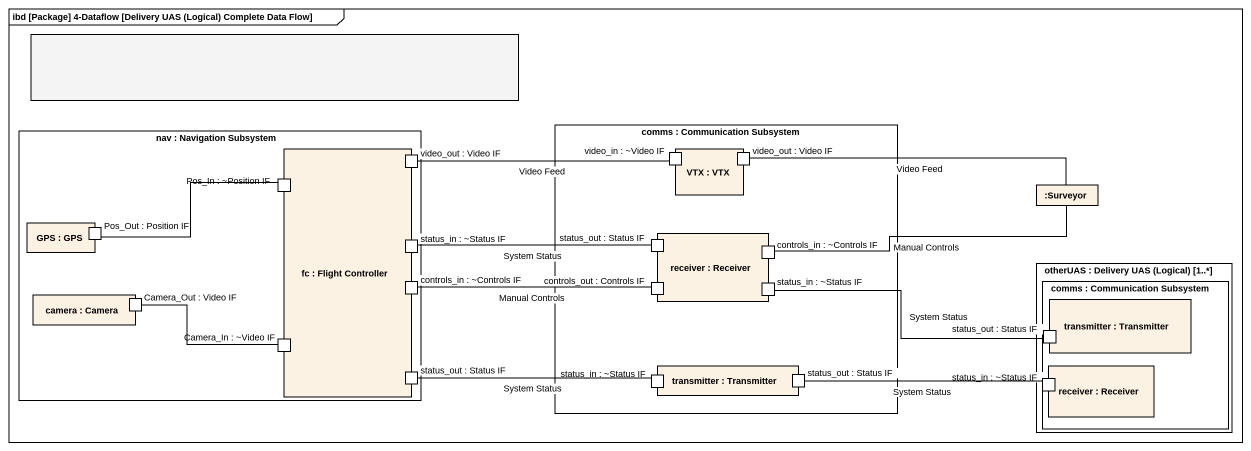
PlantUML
@startuml
mainframe ibd [Package] 4-Dataflow [Delivery UAS (Logical) Complete Data Flow]
rectangle " " as rectangle1 #F4F4F4
rectangle "comms : Communication Subsystem" as comms {
  rectangle "VTX : VTX" as VTX {
    port "video_in : ~Video IF" as video_in_Video_IF
    port "video_out : Video IF" as video_out_Video_IF_2
  }
  rectangle "receiver : Receiver" as receiver {
    port "status_out : Status IF" as status_out_Status_IF
    port "controls_out : Controls IF" as controls_out_Controls_IF
    port "controls_in : ~Controls IF" as controls_in_Controls_IF_2
    port "status_in : ~Status IF" as status_in_Status_IF_2
  }
  rectangle "transmitter : Transmitter" as transmitter_2 {
    port "status_in : ~Status IF" as status_in_Status_IF_3
    port "status_out : Status IF" as status_out_Status_IF_4
  }
}
rectangle "nav : Navigation Subsystem" as nav {
  rectangle "fc : Flight Controller" as fc {
    port "video_out : Video IF" as video_out_Video_IF
    port "Pos_In : ~Position IF" as Pos_In_Position_IF
    port "status_in : ~Status IF" as status_in_Status_IF
    port "controls_in : ~Controls IF" as controls_in_Controls_IF
    port "Camera_In : ~Video IF" as Camera_In_Video_IF
    port "status_out : Status IF" as status_out_Status_IF_3
  }
  rectangle "GPS : GPS" as GPS {
    port "Pos_Out : Position IF" as Pos_Out_Position_IF
  }
  rectangle "camera : Camera" as camera {
    port "Camera_Out : Video IF" as Camera_Out_Video_IF
  }
}
rectangle ":Surveyor" as Surveyor
rectangle "otherUAS : Delivery UAS (Logical) [1..*]" as otherUAS {
  rectangle "comms : Communication Subsystem" as comms_2 {
    rectangle "transmitter : Transmitter" as transmitter {
      port "status_out : Status IF" as status_out_Status_IF_2
    }
    rectangle "receiver : Receiver" as receiver_2 {
      port "status_in : ~Status IF" as status_in_Status_IF_4
    }
  }
}
video_out_Video_IF -right- video_in_Video_IF : Video Feed
Surveyor -left- video_out_Video_IF_2 : Video Feed
Surveyor -left- controls_in_Controls_IF_2 : Manual Controls
Pos_Out_Position_IF -right- Pos_In_Position_IF
status_out_Status_IF -left- status_in_Status_IF : System Status
controls_out_Controls_IF -left- controls_in_Controls_IF : Manual Controls
Camera_In_Video_IF -left- Camera_Out_Video_IF
status_out_Status_IF_2 -left- status_in_Status_IF_2 : System Status
status_out_Status_IF_3 -right- status_in_Status_IF_3 : System Status
status_out_Status_IF_4 -right- status_in_Status_IF_4 : System Status
@enduml
